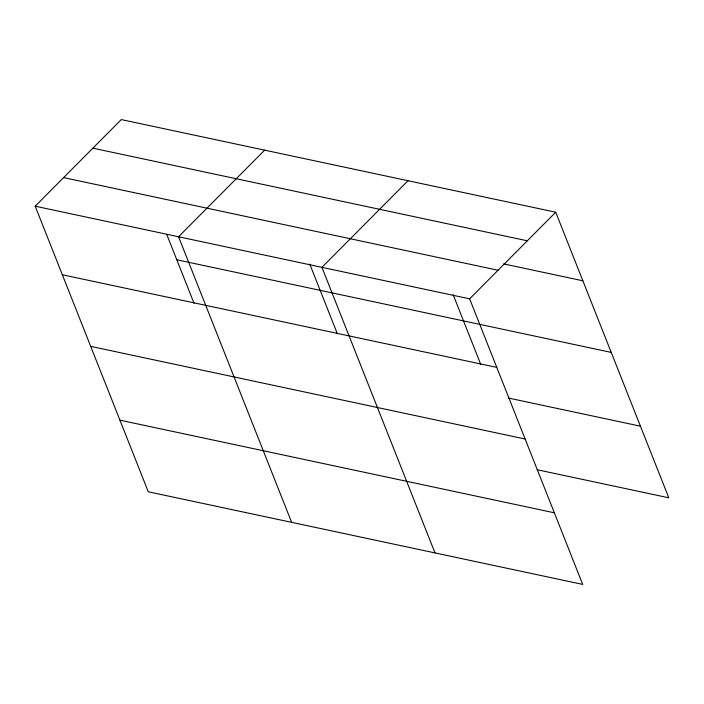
<?xml version="1.0" encoding="UTF-8"?>
<svg xmlns="http://www.w3.org/2000/svg" width="704" height="704" viewBox="0 0 704 704"><rect width="100%" height="100%" fill="white"/><g stroke="black" fill="none" stroke-linecap="round" stroke-linejoin="round"><path stroke-width="1.06" d="M35.2 206.193L469.63 298.83L582.701 584.417L148.271 491.779L35.2 206.193L121.299 119.583L555.729 212.221L668.8 497.807L537.152 469.735M264.66 150.154L178.561 236.764L291.632 522.35M408.021 180.726L321.922 267.335L435.002 552.922M469.63 298.83L555.729 212.221M92.884 148.166L527.314 240.803M503.668 263.894L582.877 280.79M63.615 177.61L498.045 270.248M176.801 259.767L611.23 352.405M62.348 274.762L496.778 367.4M508.79 398.121L640.446 426.193M90.702 346.377L525.14 439.014M119.918 420.165L554.347 512.802M453.138 294.686L480.735 364.373M309.778 264.114L337.374 333.802M166.813 234.555L194.005 303.23"/></g></svg>
